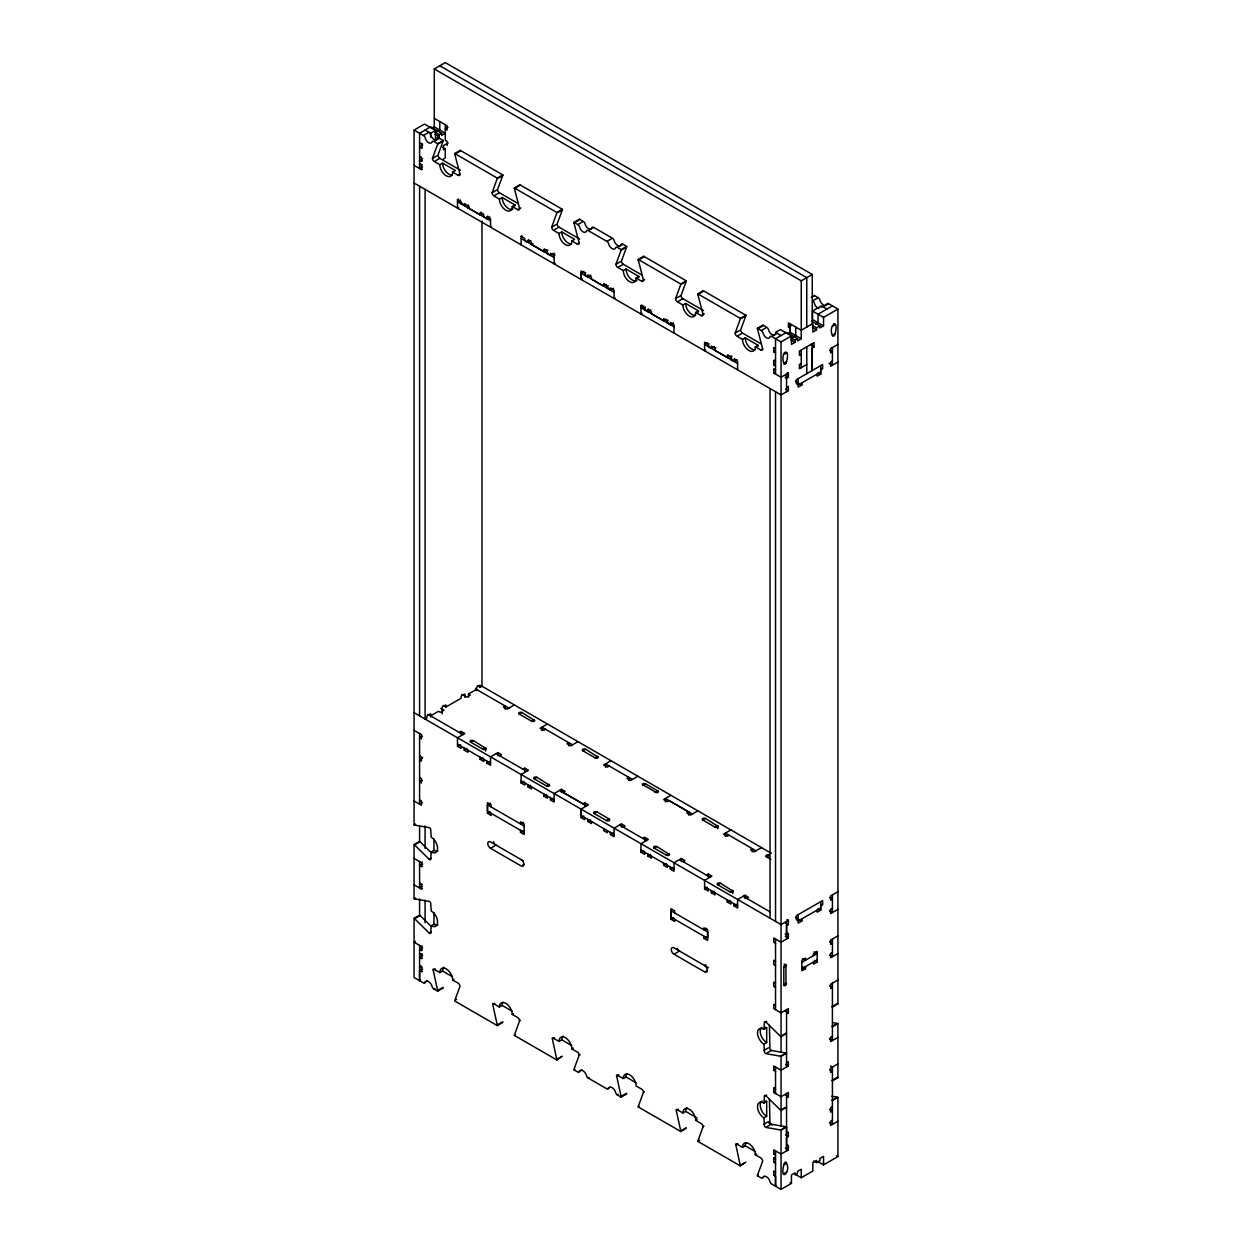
<?xml version="1.0" encoding="UTF-8"?>
<svg xmlns="http://www.w3.org/2000/svg" width="1252" height="1252" viewBox="0 0 1252 1252"><rect width="100%" height="100%" fill="white"/><g stroke="black" fill="none" stroke-linecap="round" stroke-linejoin="round"><path stroke-width="1.5" d="M431.189 926.402L420.109 915.525A2.598 1.502 60 0 0 419.577 915.134L414.083 918.311L414.083 977.53L423.458 982.945A2.598 1.502 60 0 0 425.179 982.538A5.196 3.005 60 0 1 428.09 981.443A5.196 3.005 60 0 1 431.58 985.105L432.363 987.233A2.598 1.502 60 0 0 433.834 988.939L437.699 991.177L443.208 988A2.582 1.487 60 0 0 443.13 987.343M414.083 918.326A2.598 1.502 60 0 1 414.6 918.718L429.373 933.209A2.598 1.502 60 0 0 430.672 933.335L431.204 925.791A9.077 5.243 60 0 0 437.496 923.46L437.496 920.564A9.077 5.243 60 0 0 431.204 910.971L430.672 902.786A2.598 1.502 60 0 0 429.373 901.424L414.6 898.858A2.598 1.502 60 0 1 414.083 898.654L414.083 844.552L419.577 841.375A2.598 1.502 60 0 1 420.109 841.767L431.189 852.628M420.5 980.191L419.577 980.707L419.577 970.832L422.644 969.064M430.625 126.859L441.596 133.244L441.596 135.357L445.274 133.244L434.287 126.859L434.287 68.954L445.289 62.6L812.266 274.47L812.266 323.908M520.503 830.279L520.503 832.408L524.165 834.521L524.165 823.926L520.503 821.813L520.503 823.926L523.258 822.345M776.459 1185.691L775.536 1186.223L775.536 1176.332L773.705 1175.268L773.705 1171.043L775.536 1172.091M786.553 1150.917L786.553 1127.003L781.045 1130.18L781.045 1189.4L771.67 1183.985A2.598 1.502 60 0 1 770.199 1182.279L769.417 1180.167A5.196 3.005 60 0 0 765.927 1176.489A5.196 3.005 60 0 0 763.016 1177.584A2.598 1.502 60 0 1 761.294 1177.991L757.413 1175.769A2.567 1.487 60 0 1 757.491 1175.205L762.671 1161.136L762.124 1159.321A2.582 1.502 60 0 0 760.825 1157.959L755.332 1154.782A9.077 5.243 60 0 0 748.899 1143.655A9.077 5.243 60 0 0 742.483 1147.364L736.974 1144.187A2.598 1.502 60 0 0 735.675 1144.062L740.386 1165.925L745.816 1162.091M769.417 1025.247L769.964 1049.098A2.582 1.502 60 0 0 771.263 1050.459L786.021 1053.026A2.598 1.502 60 0 1 786.553 1053.245L781.045 1056.422L781.045 1126.346M786.553 939.047L786.553 921.394M812.266 274.47L801.249 280.824L801.249 338.729L797.587 340.857L797.587 338.729L786.553 332.39L775.536 338.744L775.536 374.066M806.757 327.085L806.757 277.647L439.796 65.777M562.336 1056.172L556.905 1059.99L514.337 1035.42L519.58 1020.787L519.048 1018.987A2.598 1.502 60 0 0 517.749 1017.61L512.24 1014.433L512.115 1012.915A9.077 5.243 60 0 0 505.182 1002.977A9.077 5.243 60 0 0 499.392 1007.015L493.898 1003.838A2.582 1.502 60 0 0 492.599 1003.713L497.232 1024.934A2.582 1.487 60 0 1 497.294 1025.591L502.803 1022.399A2.582 1.487 60 0 0 502.725 1021.757M740.386 1165.925L697.818 1141.354L703.061 1126.722L702.528 1124.922A2.598 1.502 60 0 0 701.23 1123.545L695.721 1120.368L695.596 1118.85A9.077 5.243 60 0 0 688.678 1108.912A9.077 5.243 60 0 0 682.888 1112.95L677.379 1109.773A2.582 1.502 60 0 0 676.08 1109.648L680.712 1130.869A2.582 1.487 60 0 1 680.791 1131.511L686.284 1128.334A2.582 1.487 60 0 0 686.206 1127.692M556.905 1059.99L552.195 1038.127A2.598 1.502 60 0 1 553.494 1038.252L559.002 1041.429L561.757 1039.833L562.101 1037.626A9.077 5.243 60 0 1 563.103 1036.077M785.927 363.393A1.941 1.127 -60 0 1 783.815 363.565C779.746 349.934 791.64 346.851 785.927 363.393M742.483 1147.364L745.237 1145.768L745.582 1143.561A9.077 5.243 60 0 1 746.004 1142.7M785.927 964.556L785.927 984.87M835.178 333.627L834.552 335.317A1.941 1.127 -60 0 1 832.439 335.489C827.76 326.083 839.309 315.974 835.178 333.627L832.423 335.223M785.927 984.87A1.941 1.127 -60 0 1 783.815 985.042L783.815 966.81A1.941 1.127 -60 0 1 785.927 964.556M785.927 1162.294C792.25 1170.949 779.339 1183.782 783.815 1164.563A1.941 1.127 -60 0 1 785.927 1162.31M437.903 851.141A9.077 5.243 60 0 1 433.959 850.437L431.204 852.017L430.672 859.561A2.598 1.502 60 0 1 429.373 859.435L414.6 844.943A2.598 1.502 60 0 0 414.083 844.552M521.114 859.592A3.897 2.254 60 0 1 523.805 863.708L523.805 864.944A3.897 2.254 60 0 1 521.114 865.946L490.534 848.293A3.897 2.254 60 0 1 487.779 843.535A3.897 2.254 60 0 1 490.534 841.939L523.399 860.907M705.971 964.729L704.594 965.527A3.897 2.254 60 0 1 707.286 969.643L707.286 970.879A3.897 2.254 60 0 1 704.594 971.881L674.014 954.227A3.897 2.254 60 0 1 671.26 949.454A3.897 2.254 60 0 1 674.014 947.874L708.491 967.78M422.331 145.514L422.566 144.637M439.796 164.685L442.551 163.089L455.399 170.507L452.645 172.103A9.077 5.243 60 0 1 446.213 175.812A9.077 5.243 60 0 1 439.796 164.685L434.287 161.508A2.598 1.502 60 0 1 432.456 158.331L437.621 144.262A2.598 1.502 60 0 0 437.699 143.698L443.208 140.521L439.342 138.283A2.598 1.502 60 0 0 437.871 138.283L437.089 139.52M443.208 140.521A2.598 1.502 60 0 1 443.13 141.085L437.965 155.154A2.598 1.502 60 0 0 439.796 158.331L460.47 170.256M499.392 199.099L502.146 197.503L514.995 204.921L512.24 206.502A9.077 5.243 60 0 1 505.824 210.211A9.077 5.243 60 0 1 499.392 199.099L493.898 195.922A2.598 1.502 60 0 1 492.052 192.745L497.232 178.676A2.598 1.502 60 0 0 497.294 178.113L502.803 174.936L460.235 150.35L454.726 153.526A2.598 1.502 60 0 0 454.805 154.184L459.985 174.216L458.138 175.28L452.645 172.103M502.803 174.936A2.598 1.502 60 0 1 502.725 175.499L497.56 189.553A2.598 1.502 60 0 0 499.392 192.73L518.485 203.747M559.002 233.498L561.757 231.917L574.59 239.335L571.835 240.916A9.077 5.243 60 0 1 565.419 244.625A9.077 5.243 60 0 1 559.002 233.498L553.494 230.321A2.598 1.502 60 0 1 551.663 227.144L556.827 213.075A2.598 1.502 60 0 0 556.905 212.527L562.414 209.35L519.846 184.764L514.337 187.941A2.598 1.502 60 0 0 514.415 188.598L519.58 208.63A2.598 1.502 60 0 1 517.749 209.694L512.24 206.502M562.414 209.35A2.598 1.502 60 0 1 562.336 209.898L557.156 223.967A2.598 1.502 60 0 0 559.002 227.144L579.676 239.085M623.277 270.62L626.031 269.024L638.88 276.442L636.126 278.038A9.077 5.243 60 0 1 629.693 281.731A9.077 5.243 60 0 1 623.277 270.62L617.768 267.443A2.598 1.502 60 0 1 615.937 264.266L621.102 250.197A2.598 1.502 60 0 0 621.18 249.633L626.689 246.456L622.823 244.218A2.598 1.502 60 0 0 621.086 244.641A5.196 2.989 60 0 1 617.627 245.455A5.196 2.989 60 0 1 614.169 240.634A2.598 1.502 60 0 0 612.431 238.224L593.683 227.41A2.598 1.502 60 0 0 591.961 227.817A5.196 2.989 60 0 1 588.503 228.646A5.196 2.989 60 0 1 585.044 223.826A2.598 1.502 60 0 0 583.307 221.416L579.441 219.178L573.932 222.355A2.598 1.502 60 0 0 574.011 222.997L579.175 243.044A2.598 1.502 60 0 1 577.344 244.093L571.835 240.916M626.689 246.456A2.598 1.502 60 0 1 626.61 247.02L621.446 261.089A2.598 1.502 60 0 0 623.277 264.266L642.354 275.284M682.872 305.019L685.626 303.438L698.475 310.856L695.721 312.437A9.077 5.243 60 0 1 689.304 316.146A9.077 5.243 60 0 1 682.872 305.019L677.379 301.842A2.598 1.502 60 0 1 675.548 298.665L680.712 284.611A2.582 1.502 60 0 0 680.791 284.048L686.284 280.871L643.716 256.284L638.223 259.461A2.598 1.502 60 0 0 638.301 260.119L643.465 280.151A2.598 1.502 60 0 1 641.634 281.215L636.126 278.038M686.284 280.871A2.582 1.502 60 0 1 686.206 281.434L681.041 295.488A2.598 1.502 60 0 0 682.872 298.665L703.546 310.606M742.483 339.433L745.237 337.852L758.07 345.27L755.332 346.851A9.077 5.243 60 0 1 748.899 350.56A9.077 5.243 60 0 1 742.483 339.433L736.974 336.256A2.598 1.502 60 0 1 735.143 333.079L740.308 319.01A2.598 1.502 60 0 0 740.386 318.446L745.895 315.269L703.327 290.699L697.818 293.876A2.598 1.502 60 0 0 697.896 294.533L703.061 314.565A2.598 1.502 60 0 1 701.23 315.614L695.721 312.437M745.895 315.269A2.598 1.502 60 0 1 745.816 315.833L740.652 329.902A2.598 1.502 60 0 0 742.483 333.079L761.56 344.097M559.002 1041.429A9.077 5.243 60 0 1 565.419 1037.72A9.077 5.243 60 0 1 571.835 1048.847L577.344 1052.024A2.582 1.502 60 0 1 578.643 1053.386L579.175 1055.201L574.011 1069.271A2.567 1.487 60 0 0 573.932 1069.834L577.814 1072.056A2.598 1.502 60 0 0 579.535 1071.649A5.196 3.005 60 0 1 582.446 1070.554A5.196 3.005 60 0 1 585.936 1074.232L586.718 1076.344A2.598 1.502 60 0 0 588.19 1078.05L606.938 1088.88A2.598 1.502 60 0 0 608.66 1088.457A5.196 3.005 60 0 1 611.571 1087.362A5.196 3.005 60 0 1 615.061 1091.04L615.843 1093.168A2.598 1.502 60 0 0 617.314 1094.874L621.18 1097.112L626.689 1093.935A2.582 1.487 60 0 0 626.61 1093.278M621.18 1097.112A2.582 1.487 60 0 0 621.102 1096.455L616.469 1075.233A2.598 1.502 60 0 1 617.768 1075.358L623.277 1078.535A9.108 5.258 60 0 1 629.725 1074.826A9.108 5.258 60 0 1 636.157 1085.985L641.619 1089.13A2.598 1.502 60 0 1 642.918 1090.508L643.168 1090.977A2.598 1.502 60 0 1 643.465 1092.323L638.301 1106.377A2.567 1.487 60 0 0 638.223 1106.94L680.791 1131.511M821.312 307.272L821.578 306.85A2.598 1.502 60 0 1 823.049 306.85M826.304 304.909L827.071 303.673A2.598 1.502 60 0 1 828.542 303.673L837.917 309.087L837.917 1003.916L832.423 1007.093A2.598 1.502 60 0 1 831.891 1006.702M431.204 852.017A9.077 5.243 60 0 0 437.496 849.685L437.496 846.79A9.077 5.243 60 0 0 431.204 837.197L430.672 829.027A2.598 1.502 60 0 0 429.373 827.65L414.6 825.099A2.598 1.502 60 0 1 414.083 824.88L414.083 130.067L424.475 124.058L435.461 130.427L435.461 138.909L439.123 136.781L439.123 134.668L434.992 132.289M429.984 127.234L419.577 133.244L419.577 168.55L422.519 166.86M431.846 128.283L434.287 126.859M414.083 130.067L423.458 135.466L428.043 132.822M425.085 130.067L430.625 133.228L435.461 130.427M436.103 132.18L439.796 130.051L439.796 121.569M448.044 127.391L445.289 128.987L447.136 130.051L447.136 125.81L434.287 118.392M419.577 143.119L422.331 143.651M439.123 134.668L441.596 133.244M422.331 145.78L419.577 147.36L422.331 147.892M434.741 140.928L439.342 138.283M438.544 143.73L443.13 141.085M448.247 142.822L443.427 145.592L443.427 149.833L445.274 148.769L445.274 157.955L443.427 159.02M422.644 158.66L419.577 160.428L422.331 160.96M420.5 163.777L419.577 164.309L422.331 164.841M432.456 158.331L437.042 155.686M435.211 160.976L439.796 158.331M414.083 165.374L421.423 169.615L422.331 169.083M456.338 153.307L459.406 151.539M458.608 207.456L457.496 208.098L457.496 199.616L458.42 199.099M498.139 178.144L502.725 175.499M460.423 200.054L457.481 201.744L490.518 220.821M457.496 199.616L461.174 201.744L461.174 203.857L462.082 203.325M461.174 203.857L465.149 205.093M464.226 205.625L464.226 203.513L467.904 205.625L468.811 205.093M492.052 192.73L496.637 190.085M467.904 205.625L467.904 207.738L469.281 206.956M494.806 195.39L499.392 192.73M514.415 188.598L519.001 185.953M482.881 213.216L480.126 214.812L481.05 212.151M489.923 216.925L486.856 218.693L487.779 216.048M517.749 209.694L520.801 207.926M491.629 226.534L490.534 227.16L490.534 218.693L486.856 216.58M557.75 212.558L562.336 209.898M521.098 244.829L521.114 236.346L522.021 235.814M521.114 236.346L524.776 238.459L524.776 240.587L527.843 242.356L528.751 239.695M551.663 227.144L556.248 224.499M527.843 242.356L530.895 240.587M554.417 229.789L559.002 227.144M527.843 240.227L531.505 242.356L531.505 244.469L532.882 243.67M574.011 222.997L578.596 220.352M573.932 222.355L577.814 224.593L582.399 221.933M546.498 249.946L543.744 251.527L544.651 248.882M589.097 230.055L593.683 227.41M543.744 249.414L547.406 251.527L547.406 253.655L550.473 255.408L554.448 253.123M555.231 263.249L554.135 263.89L554.135 255.408L555.059 254.892M577.344 244.093L579.175 243.044M577.814 224.593A2.598 1.502 60 0 1 579.535 227.003A5.196 2.989 60 0 0 582.994 231.823A5.196 2.989 60 0 0 586.452 230.994A2.598 1.502 60 0 1 588.19 230.587L606.938 241.401L611.524 238.756M618.238 246.863L622.823 244.218M582.149 278.789L581.053 279.431L581.022 273.092L583.948 271.387M622.025 249.664L626.61 247.02M581.053 279.431L581.053 270.948L584.715 273.077L585.639 272.545M584.715 273.077L584.715 275.19L585.639 274.657M584.715 275.19L587.767 276.958L590.834 275.19M615.937 264.266L620.522 261.605M618.691 266.911L623.277 264.266M638.301 260.119L642.886 257.474M606.422 284.548L603.683 286.129L604.591 283.484M603.683 284.016L607.345 286.129L608.269 285.613M607.345 286.129L607.345 288.257L608.269 287.725M607.345 288.257L610.397 290.026L613.464 288.257M641.634 281.215L644.686 279.446M615.17 297.851L614.075 298.492L614.075 290.026L610.397 287.897L610.397 290.026M642.088 313.391L640.977 314.033L640.977 305.551L641.9 305.034M681.62 284.079L686.206 281.434M643.904 305.989L640.977 307.679L673.999 326.756M640.977 305.551L644.655 307.679L645.578 307.147M644.655 307.679L644.655 309.792L645.578 309.26M650.774 309.792L647.707 311.56L648.63 308.915M675.548 298.665L680.133 296.02M678.287 301.325L682.872 298.665M697.896 294.533L702.482 291.873M647.707 309.447L651.384 311.56L651.384 313.673L663.607 320.747L666.627 319.291M663.607 320.747L663.607 318.618L667.285 320.747L668.208 320.215M667.285 320.747L667.285 322.86L668.208 322.327M667.285 322.86L670.336 324.628L673.404 322.86M701.23 315.614L704.281 313.861M741.231 318.477L745.816 315.833M707.521 342.704L704.579 344.41L737.6 363.471M705.69 350.122L704.594 350.748L704.594 342.281L708.256 344.394L709.18 343.862M708.256 344.394L708.256 346.522L709.18 345.99M735.143 333.079L739.729 330.434M708.256 346.522L711.324 348.275L714.376 346.522M711.324 348.275L711.324 346.162L714.986 348.275L715.909 347.759M737.897 335.724L742.483 333.079M755.332 346.851L760.825 350.028A2.598 1.502 60 0 0 762.671 348.964L757.491 328.932A2.598 1.502 60 0 1 757.413 328.29L762.922 325.113L766.787 327.351A2.598 1.502 60 0 1 768.525 329.761A5.196 2.989 60 0 0 773.063 335.02M811.233 297.209L814.301 295.441L818.166 297.679A2.598 1.502 60 0 1 819.637 299.385L820.42 301.513A5.196 2.989 60 0 0 825.475 305.363M757.491 328.932L762.077 326.287M757.413 328.29L761.294 330.528L765.88 327.868M817.259 298.211L812.658 300.856A2.598 1.502 60 0 1 814.129 302.561L814.911 304.69A5.196 2.989 60 0 0 818.933 308.524M729.979 355.881L727.224 357.462L728.132 354.817M727.224 355.349L730.886 357.462L731.81 356.93M837.917 309.087L823.55 317.382L823.55 325.864L812.517 319.526L812.517 311.044L821.437 305.895L826.946 309.072M730.886 357.462L730.886 359.574L731.81 359.058M772.594 335.99L777.179 333.329A2.598 1.502 60 0 0 775.442 333.752A5.196 2.989 60 0 1 774.096 335.02M823.957 306.317L828.542 303.673M812.392 325.41L816.523 327.805L816.523 329.918L812.845 332.046L812.845 323.564L801.249 330.262L788.416 322.844L788.416 327.085L791.154 325.489M730.886 359.574L733.954 361.343L734.861 358.698M733.954 361.343L737.005 359.574M832.423 305.911L818.026 314.221L818.026 322.703M787.774 333.799L790.215 332.39L801.249 338.729M760.825 350.028L762.671 348.964M761.294 330.528A2.598 1.502 60 0 1 763.016 332.938A5.196 2.989 60 0 0 766.474 337.758A5.196 2.989 60 0 0 769.933 336.929A2.598 1.502 60 0 1 771.67 336.506L781.045 341.921L791.436 335.927L791.436 344.394L795.114 342.281L795.114 340.153L790.982 337.774M792.078 337.68L792.078 335.552L792.047 337.696L795.756 335.552L795.756 327.085M815.568 324.111L818.041 322.687M775.536 348.635L773.705 347.571L773.705 351.812L774.628 351.28M795.114 340.153L797.587 338.729M816.523 327.805L819.872 325.864L819.872 327.977L823.55 325.864M783.799 354.457L786.553 352.876M832.423 326.396L835.178 324.8L833.801 324.002M775.536 365.944L773.705 364.88L773.705 360.639L774.628 360.106M773.705 364.88L774.628 364.348M783.799 363.283L786.553 361.703M801.249 354.269L799.418 355.333L799.418 351.092L814.097 342.61L814.097 346.851L812.266 347.915L812.266 370.514L812.266 343.674M775.536 369.825L773.705 368.761L773.705 373.002L774.628 372.47M801.249 363.456L799.418 364.504L799.418 368.745L806.757 364.504M785.176 377.509L786.553 378.292L788.384 377.243L788.384 373.002L781.045 377.243L773.705 373.002M837.917 344.394L830.577 348.635L830.577 352.876L832.423 351.812L829.669 350.231M786.553 387.478L788.384 386.414L788.384 390.655L781.045 394.896L414.083 183.027M832.423 360.999L830.577 362.047L830.577 366.288L837.917 362.047M820.811 369.81L822.642 368.761L822.642 364.52L796.35 379.7L796.35 383.941L798.181 382.877L795.427 381.297M798.15 385.021L820.78 371.954M801.859 382.877L801.859 384.99L798.181 387.118L798.15 378.652M820.78 365.6L820.811 374.051L817.149 376.163L817.149 374.051M430.594 715.878L438.544 711.293L440.375 712.341L444.053 710.228L440.829 708.366M443.13 705.455L445.884 707.051L461.174 698.225L461.174 696.096L464.836 693.984L464.836 697.38M468.514 697.161L468.514 693.984L476.464 689.398M477.372 685.689L480.126 687.27L481.973 686.221L481.973 221.041M422.331 736.176L419.577 737.772L421.423 738.837L421.423 734.595L414.083 730.354M459.343 732.467L461.174 731.418L464.836 733.531L457.496 737.772L457.496 746.239L461.174 748.367L461.174 746.239M514.384 704.923L507.044 709.164L503.367 707.051L505.213 705.987L505.213 709.164M457.496 746.239L460.251 744.658M470.658 742.186L473.397 740.589L486.167 748.68A1.941 1.127 0 0 1 483.162 749.385L470.423 742.029A1.941 1.127 0 0 1 471.628 740.292L473.397 740.589M519.267 714.11L522.021 712.529L534.792 720.604A1.941 1.127 0 0 1 531.787 721.308L519.048 713.953A1.941 1.127 0 0 1 520.253 712.216L522.021 712.529M464.226 748.007L464.226 750.136L466.98 748.539M422.331 780.325L419.577 781.905L421.423 782.97L421.423 778.728L419.577 777.68M482.881 749.244L485.635 747.663L485.635 751.043M531.505 721.168L534.26 719.587M480.126 757.194L480.126 759.307L482.881 757.726M499.704 755.785L501.536 754.721L497.873 752.593L490.534 756.834L490.534 765.316L486.856 763.188L486.856 761.075M547.406 724L540.066 728.241L543.744 730.354L545.575 729.29M486.856 763.188L489.61 761.607M422.519 802.454L419.577 804.16L419.577 733.531M414.083 824.88L415.461 824.082M414.6 825.099L415.523 824.567M522.945 769.197L524.776 768.133L528.454 770.262L521.114 774.487L521.114 782.97L524.776 785.082L524.776 782.97M577.986 741.653L570.646 745.895L566.984 743.766L568.815 742.718L568.815 745.895M521.114 782.97L523.868 781.373M415.523 844.411L420.109 841.767M491.144 813.331L491.144 815.459L487.466 813.331L487.466 804.864L490.408 803.174M534.26 778.9L537.014 777.32L549.769 785.411A1.941 1.127 0 0 1 546.764 786.1L534.025 778.744A1.941 1.127 0 0 1 535.23 777.007L537.014 777.32M582.884 750.84L585.639 749.244L598.393 757.335A1.941 1.127 0 0 1 595.389 758.023L582.649 750.684A1.941 1.127 0 0 1 583.855 748.946L585.639 749.244M527.843 784.738L527.843 786.851L530.582 785.27M487.466 813.331L490.221 811.75M546.498 785.974L549.237 784.378M595.107 757.898L597.861 756.302M414.083 858.356L421.423 862.597L422.331 862.065M429.373 859.435L431.204 858.371M422.644 864.005L419.577 865.774L422.331 866.306M543.744 793.909L543.744 796.037L546.498 794.441M614.059 834.536L581.038 815.459L581.038 809.105L588.377 804.864L584.7 802.751L582.869 803.815L563.306 792.5L565.137 791.436L561.475 789.323L554.135 793.565L554.135 802.031L550.473 799.918L550.473 797.806M611.023 760.715L603.683 764.956L607.345 767.085L609.176 766.021M550.473 799.918L553.212 798.322M420.5 883.255L419.577 883.787L422.331 884.319M422.519 886.322L419.577 888.012L419.577 861.533M490.534 848.293L494.65 845.914M414.083 884.835L421.423 889.077L422.331 888.544M520.503 832.408L523.258 830.812M414.083 898.654L414.991 898.122M414.6 898.858L415.523 898.341M637.941 776.256L630.601 780.481L626.939 778.368L628.77 777.304L628.77 780.481M581.053 809.105L581.053 817.572L583.792 815.991M594.199 813.518L596.954 811.922L609.395 819.152A1.941 1.127 0 0 1 609.161 820.576A1.941 1.127 0 0 1 606.704 820.717L593.949 813.362A1.956 1.127 0 0 1 594.184 811.922A1.956 1.127 0 0 1 596.688 811.781L596.938 811.938M642.824 785.442L645.578 783.846L658.051 791.061A1.941 1.127 0 0 1 656.846 792.798L642.307 784.409A1.941 1.127 0 0 1 645.312 783.705L645.578 783.846M415.523 918.186L420.109 915.525M587.767 819.34L587.767 821.453L590.521 819.872M522.491 865.148L523.868 864.365M606.422 820.576L609.176 818.98M655.046 792.5L657.801 790.92M431.204 925.791L433.959 924.195A9.093 5.243 60 0 0 437.903 924.915M429.373 933.209L431.204 932.145M415.461 941.426L414.083 942.224L421.423 946.465L422.331 945.933M623.23 827.118L625.077 826.054L621.399 823.941L614.059 828.167L614.075 836.633L610.397 834.521L610.397 832.408M670.962 795.317L663.623 799.558L667.3 801.671L669.131 800.607L688.694 811.922L688.694 815.099M610.397 834.521L613.151 832.94M422.644 947.874L419.577 949.642L422.331 950.174M419.577 953.523L422.331 954.055M422.566 955.166A1.941 1.127 -60 0 0 422.362 955.871L419.577 957.764L422.331 958.296M420.954 965.793L419.577 966.591L422.331 967.123M642.824 838.402L644.655 837.353L648.317 839.466L640.977 843.707L640.977 852.174L644.655 854.302L644.655 852.174M688.694 811.922L686.863 812.986L690.525 815.099L697.865 810.858M419.577 970.832L422.331 971.349M433.38 969.956L435.211 968.907M640.977 852.174L643.731 850.593M654.139 848.12L656.893 846.524L669.648 854.615A1.941 1.127 0 0 1 666.643 855.304L653.904 847.964A1.941 1.127 0 0 1 655.109 846.227L656.893 846.524M702.763 820.044L705.502 818.448L718.272 826.539A1.941 1.127 0 0 1 715.268 827.243L702.528 819.888A1.941 1.127 0 0 1 703.734 818.151L705.502 818.448M437.699 991.177A2.582 1.487 60 0 0 437.621 990.52L432.989 969.298A2.598 1.502 60 0 1 434.287 969.424L439.796 972.601L442.551 971.02A9.124 5.258 60 0 1 443.912 967.233M424.365 982.413L427.433 980.645M647.707 853.942L647.707 856.055L650.461 854.474M433.834 988.939L434.741 988.407M666.361 855.179L669.116 853.582M714.986 827.102L717.74 825.522L717.74 828.699M439.796 972.601A9.108 5.258 60 0 1 446.244 968.891A9.108 5.258 60 0 1 452.676 980.05L454.022 979.236M437.621 990.52L442.206 987.875M663.607 863.129L663.607 865.242L666.361 863.661M683.185 861.705L685.016 860.656L681.354 858.528L674.014 862.769L674.014 871.251L670.336 869.123L670.336 867.01M730.886 829.935L723.546 834.161L727.224 836.289L729.055 835.225M670.336 869.123L673.091 867.542M455.728 999.91L456.651 999.393M706.425 875.132L708.256 874.068L711.934 876.181L704.594 880.422L704.594 888.904L708.256 891.017L708.256 888.904M761.466 847.588L754.127 851.829L750.464 849.701L752.295 848.653L752.295 851.829M492.975 1004.37L494.806 1003.306M499.392 1007.015L502.146 1005.434A9.093 5.243 60 0 1 502.928 1002.351M704.594 888.904L707.349 887.308M717.74 884.835L720.495 883.255L733.249 891.33A1.941 1.127 0 0 1 730.245 892.034L717.521 884.679A1.941 1.127 0 0 1 718.726 882.942L720.495 883.255M769.119 855.179L767.335 854.866A1.941 1.127 0 0 0 766.13 856.603L769.119 855.179L769.119 857.291M711.324 890.673L711.324 892.786L714.078 891.189M703.984 936.214L703.984 938.343L707.646 940.455L707.646 931.973L670.947 910.799L670.947 919.265L673.701 917.685M512.24 1014.433L513.617 1013.635M497.232 1024.934L501.817 1022.289M729.979 891.909L732.733 890.313L732.733 893.709M519.58 1020.787L520.503 1020.255M727.224 899.844L727.224 901.972L729.979 900.376M746.787 898.435L748.633 897.371L744.956 895.258L737.616 899.499L737.616 907.966L733.954 905.853L733.954 903.725M733.954 905.853L736.708 904.257M514.337 1035.42L515.245 1034.888M706.738 928.28L703.984 929.86L703.984 927.748L707.646 929.86L707.646 938.343L670.947 917.153L670.947 908.67L674.625 910.799L674.625 912.911M674.014 954.227L678.146 951.849M703.984 938.343L706.738 936.746M552.57 1038.784L554.417 1037.72M785.176 934.008L786.553 934.806L786.553 925.619L788.384 924.571L788.384 920.33L781.045 924.571L414.083 712.701M837.917 891.721L830.577 895.962L830.577 900.204L832.423 899.139L829.669 897.559M705.971 971.082L707.349 970.3M571.835 1048.847L573.213 1048.049M820.811 905.838L822.642 904.789L822.642 900.548L796.35 915.728L796.35 919.97L798.181 918.905L795.427 917.325M556.827 1059.348L561.412 1056.688M798.166 921.034L820.796 907.966M801.859 918.905L801.859 921.018L798.181 923.147L798.166 914.68M820.796 901.612L820.811 910.079L817.149 912.192L817.149 910.079M786.553 934.806L788.384 933.742L788.384 937.983L781.045 942.224L773.705 937.983L773.705 942.224L775.536 943.272M832.423 908.326L830.577 909.375L830.577 913.616L837.917 909.375M579.175 1055.201L580.099 1054.669M573.932 1069.834L574.856 1069.302M578.721 1071.54L581.789 1069.771M588.19 1078.05L589.097 1077.518M783.799 967.107L786.553 965.527L784.096 964.118M837.917 935.87L830.577 940.096L830.577 944.337L832.423 943.272L829.669 941.692M801.843 962.35L817.133 953.523L814.191 951.817M801.843 968.704L817.133 959.877M616.86 1075.891L618.691 1074.826M832.423 952.459L830.577 953.523L830.577 957.764L837.917 953.523M805.521 966.575L805.521 968.688L801.859 970.816L801.859 960.221L805.521 958.109L805.521 960.221L802.767 958.625M813.471 955.636L813.471 953.508L817.149 951.395L817.149 961.99L813.471 964.103L813.471 961.99M783.799 984.776L786.553 983.18M623.277 1078.535L626.031 1076.955A9.124 5.258 60 0 1 626.798 1073.872M607.846 1088.348L609.693 1087.284M617.314 1094.874L618.238 1094.342M621.102 1096.455L625.687 1093.81M643.465 1092.307L644.373 1091.775M764.831 1022.399L766.678 1021.335M837.917 980.003L830.577 984.244L830.577 988.485L832.423 987.421L829.669 985.825M786.553 1013.901L788.384 1012.837L788.384 1008.611L781.045 1012.837L773.705 1008.611L773.705 1004.37L775.536 1005.434M763.923 1044.105A9.077 5.243 60 0 1 757.491 1032.994A9.077 5.243 60 0 1 763.923 1029.285L766.678 1027.689L766.678 1042.525L763.923 1044.105L764.456 1052.275A2.582 1.502 60 0 0 765.755 1053.636L780.512 1056.203A2.598 1.502 60 0 1 781.045 1056.422M638.223 1106.94L639.13 1106.408M781.436 1035.827L786.021 1033.182M832.815 1006.17L837.4 1003.509A2.598 1.502 60 0 0 837.917 1003.916M786.553 1033.573L781.045 1036.75A2.614 1.518 60 0 1 780.512 1036.359L765.755 1021.867A2.582 1.502 60 0 0 764.456 1021.742L763.923 1029.285M763.923 1050.459L768.509 1047.814M766.678 1053.12L771.263 1050.459M676.456 1110.305L678.287 1109.241M780.512 1056.203L785.098 1053.558M836.477 1023.886L831.891 1026.546A2.598 1.502 60 0 1 832.423 1026.75L837.917 1023.573L837.917 1077.675L832.423 1080.852A2.598 1.502 60 0 1 831.891 1080.46M682.872 1112.95L685.626 1111.369A9.093 5.243 60 0 1 686.988 1107.597M786.553 1062.807L788.384 1061.743L788.384 1065.984L781.045 1070.225L773.705 1065.984L773.705 1070.225L774.628 1069.693M832.423 1036.327L830.577 1037.392L830.577 1041.617L837.917 1037.392M695.721 1120.368L697.098 1119.57M680.712 1130.869L685.298 1128.224M703.061 1126.722L703.984 1126.19M786.553 1097.769L788.384 1096.705L788.384 1092.464L781.045 1096.705L773.705 1092.464L773.705 1088.238L774.628 1087.706M764.831 1096.157L766.678 1095.109M773.705 1092.464L774.628 1091.947M763.923 1117.879A9.077 5.243 60 0 1 757.491 1106.752A9.077 5.243 60 0 1 763.923 1103.043L766.678 1101.463L766.678 1116.283L763.923 1117.879L764.456 1126.049A2.582 1.502 60 0 0 765.755 1127.41L780.512 1129.961A2.598 1.502 60 0 1 781.045 1130.18M697.818 1141.354L699.649 1140.29M837.917 1063.871L830.577 1068.112L830.577 1072.338L832.423 1071.289L829.669 1069.693M781.436 1109.601L785.098 1107.472M832.815 1079.928L837.4 1077.283A2.598 1.502 60 0 0 837.917 1077.675M786.553 1107.331L781.045 1110.508A2.614 1.518 60 0 1 780.512 1110.117L765.755 1095.625A2.582 1.502 60 0 0 764.456 1095.5L763.923 1103.043M763.923 1124.233L768.509 1121.589M736.066 1144.719L737.897 1143.655M766.678 1126.878L771.263 1124.233L786.021 1126.784A2.598 1.502 60 0 1 786.553 1127.003M780.512 1129.961L785.098 1127.316M836.477 1097.66L831.891 1100.305A2.598 1.502 60 0 1 832.423 1100.524L837.917 1097.347L837.917 1156.566L823.55 1164.861L818.041 1161.684M832.423 1106.768L830.577 1107.832L830.577 1112.073L832.423 1111.009L829.669 1109.413M755.332 1154.782L756.693 1153.984M786.553 1093.528L786.553 1133.248L788.384 1132.199L788.384 1136.44L786.553 1137.489L786.553 1146.676L788.384 1145.611L788.384 1149.852L781.045 1154.094L773.705 1149.852L773.705 1154.094L775.536 1155.142M740.308 1165.283L744.893 1162.623M773.705 1154.094L774.628 1153.562M832.423 1120.196L830.577 1121.244L830.577 1125.485L837.917 1121.244M775.536 1163.264L773.705 1162.216L773.705 1157.975L774.628 1157.443M773.705 1162.216L774.628 1161.684M757.413 1175.769L758.336 1175.237M763.125 1176.943L764.049 1176.41M783.799 1164.861L786.553 1163.264L785.176 1162.482M773.705 1175.268L774.628 1174.752M783.799 1173.687L786.553 1172.091M813.769 1160.98L816.523 1162.56L819.872 1160.62L819.872 1158.507L823.55 1156.379L823.55 1164.861M781.045 1189.4L791.436 1183.39L791.436 1174.924L795.114 1172.811L795.114 1174.924L797.587 1173.5L797.587 1171.371L801.249 1169.258L801.249 1177.725L795.756 1174.548M801.249 1177.725L812.845 1171.043L812.845 1162.56L816.523 1160.447L816.523 1162.56M833.707 1022.727L837.4 1023.369A2.598 1.502 60 0 1 837.917 1023.573M831.86 1096.173L837.4 1097.128A2.598 1.502 60 0 1 837.917 1097.347M546.482 249.946L546.748 250.087A1.956 1.127 0 0 0 547.86 250.275M434.287 68.954L801.249 280.824M812.517 311.044L823.55 317.382M811.593 321.107L819.872 325.864M812.392 327.539L816.523 329.918M788.416 327.085L790.247 328.134L790.247 333.783M811.343 345.27L814.097 346.851M791.436 335.927L780.403 329.589L775.567 332.375L781.076 335.552M434.992 134.402L439.123 136.781M790.982 339.902L795.114 342.281M829.074 363.299L832.423 365.224L832.423 347.571M437.699 143.698L433.834 141.46A2.598 1.502 60 0 0 432.363 141.476L431.58 142.697A5.196 2.989 60 0 1 425.696 139.301L424.929 137.172A2.598 1.502 60 0 0 423.458 135.466M454.726 153.526L497.294 178.113M514.337 187.941L556.905 212.527M621.18 249.633L617.314 247.395A2.598 1.502 60 0 0 615.577 247.818A5.196 2.989 60 0 1 612.118 248.632A5.196 2.989 60 0 1 608.66 243.811A2.598 1.502 60 0 0 606.938 241.401M638.223 259.461L680.791 284.048M697.818 293.876L740.386 318.446M442.519 147.188L445.274 148.769M818.057 372.47L820.811 374.051M773.705 351.812L775.536 352.876M419.577 156.187L421.423 157.251L421.423 161.492M773.705 360.639L775.536 361.703M787.461 372.47L788.384 373.002M785.317 375.475L788.384 377.243M799.105 383.409L801.859 384.99M480.126 212.684L483.804 214.812L483.804 216.925L486.856 218.693M554.135 255.408L550.473 253.295L550.473 255.408M733.954 359.23L737.616 361.343L737.6 369.825M785.63 389.059L788.384 390.655M467.904 207.738L480.126 214.812M531.505 244.469L543.744 251.527M603.683 286.129L591.445 279.071L591.445 276.958L587.767 274.83L587.767 276.958M644.655 309.792L647.707 311.56M727.224 357.462L714.986 350.404L714.986 348.275M521.098 238.475L554.12 257.536M581.022 273.092L614.043 292.154M480.971 685.642L771.373 853.301M475.478 688.819L508.875 708.116M572.477 744.83L541.897 727.177L541.897 730.573M632.417 779.433L605.514 763.892L605.514 767.288M692.356 814.035L665.454 798.51L665.454 801.89M755.973 850.765L725.393 833.112L725.393 836.492M766.365 856.775L770.95 859.42M468.514 693.984L470.345 695.048L466.683 697.161L461.863 694.375M829.481 910.861L832.423 912.552L832.423 894.898M818.057 908.482L820.811 910.079M799.105 919.438L801.859 921.018M787.007 919.531L788.384 920.33M427.934 714.344L463.005 734.595M496.027 753.657L526.607 771.31M559.644 790.388L586.546 805.912M619.583 824.99L646.486 840.53M679.523 859.592L710.103 877.245M743.125 896.322L770.465 912.098M785.317 922.802L788.384 924.571M829.481 955.01L832.423 956.7L832.423 939.047M787.461 933.209L788.384 933.742M457.496 744.126L490.534 763.188M521.114 780.857L554.135 799.918M640.977 850.061L674.014 869.123M704.594 886.776L737.616 905.853M464.226 750.136L467.904 752.249L467.904 750.136M480.126 759.307L483.804 761.435L483.804 759.307M527.843 786.851L531.505 788.963L531.505 786.851M543.744 796.037L547.406 798.15L547.406 796.037M581.053 817.572L584.715 819.684L584.715 817.572M587.767 821.453L591.445 823.581L591.445 821.453M647.707 856.055L651.384 858.183L651.384 856.055M663.607 865.242L667.285 867.354L667.285 865.242M711.324 892.786L714.986 894.898L714.986 892.786M727.224 901.972L730.886 904.085L730.886 901.972M785.317 936.214L788.384 937.983M814.395 960.394L817.149 961.99M802.767 967.107L805.521 968.688M419.577 755.785L421.423 756.834L421.423 761.075L419.577 760.011L422.362 758.117A1.941 1.127 -60 0 1 422.566 757.429M775.536 961.286L773.705 960.221L773.705 964.463L775.536 965.527M487.466 804.864L524.165 826.054M524.165 832.408L487.466 811.218L487.466 802.735L491.144 804.864L491.144 806.977M670.947 919.265L674.625 921.394L674.625 919.265M775.536 983.18L773.705 982.116L773.705 986.357L775.536 987.421M419.577 799.918L421.423 800.983L421.423 805.208L414.083 800.983M785.317 1011.084L788.384 1012.837M829.481 1038.863L832.423 1040.568L832.423 983.18M830.577 1065.984L832.423 1067.048L832.423 1124.421L829.481 1122.731M785.63 1064.403L788.384 1065.984M773.705 1070.225L775.536 1071.289M773.705 1088.238L775.536 1089.287M785.63 1095.124L788.384 1096.705M836.539 1155.768L837.917 1156.566M768.838 1123.028L772.108 1124.922M785.63 1134.844L788.384 1136.44M787.461 1145.079L788.384 1145.611M785.317 1148.084L788.384 1149.852M773.705 1157.975L775.536 1159.039M442.551 971.02L452.535 976.779M502.146 1005.434L512.146 1011.193M561.757 1039.833L571.741 1045.608M626.031 1076.955L636.016 1082.714M685.626 1111.369L697.051 1117.958M745.237 1145.768L755.222 1151.543M452.645 980.019L458.138 983.196A2.598 1.502 60 0 1 459.437 984.573L459.687 985.042A2.598 1.502 60 0 1 459.985 986.388L454.805 1000.442A2.567 1.487 60 0 0 454.742 1001.005L497.294 1025.591M790.059 1182.608L791.436 1183.39M806.757 346.851L806.757 373.691M801.249 350.028L801.249 367.681M790.215 323.924L790.215 332.39M786.553 374.066L786.553 391.719M786.553 1009.66L786.553 1067.048M781.045 341.921L781.045 1052.103M775.536 391.719L775.536 921.394M775.536 939.047L775.536 1009.66M775.536 1067.048L775.536 1093.528M775.536 1150.917L775.536 1186.223M770.027 388.543L770.027 918.201M769.417 1099.021L769.964 1122.872A2.582 1.502 60 0 0 771.263 1124.233M744.956 895.258L744.956 898.435M708.256 874.068L708.256 877.245M681.354 858.528L681.354 861.705M673.999 333.11L674.014 324.628L670.336 322.5L670.336 324.628M644.655 837.353L644.655 840.53M621.399 823.941L621.399 827.118M607.345 830.639L607.345 832.752L603.683 830.639L603.683 828.527M584.7 802.751L584.7 805.928M561.475 789.323L561.475 792.5M524.776 768.133L524.776 771.31M497.873 752.593L497.873 755.785M480.126 687.27L480.126 685.157L476.464 687.27L476.464 690.666M461.174 731.418L461.174 734.595M447.136 145.576L447.136 141.351L445.289 140.287L445.274 124.762M445.884 707.051L445.884 704.923L442.206 707.051L442.206 713.828M433.959 838.903L433.959 850.437M433.959 912.661L433.959 924.195M430.625 133.228L430.625 137.125M430.594 717.146L430.594 713.765L426.916 715.878L426.916 717.991L425.085 719.055L425.085 189.381M425.085 825.913L425.085 848.48M425.085 900.282L425.085 922.693M421.423 144.183L421.423 148.425M421.423 165.374L421.423 169.615M421.423 862.597L421.423 866.838M421.423 884.835L421.423 889.077M421.423 946.465L421.423 950.691M421.423 954.587L421.423 958.813M421.423 967.655L421.423 971.881M419.577 186.204L419.577 715.878M419.577 826.492L419.577 841.532M419.577 898.983L419.577 915.791M419.577 945.401L419.577 980.707M731.731 356.194A1.956 1.127 0 0 1 730.933 356.194M766.678 1116.299A9.093 5.243 60 0 1 761.294 1109.82L760.793 1108.458A9.093 5.243 60 0 1 760.793 1102.496L761.294 1101.713A9.093 5.243 60 0 1 761.952 1101.118M765.614 1100.946A9.093 5.243 60 0 1 766.678 1101.447M766.678 1042.525A9.093 5.243 60 0 1 761.294 1036.061L760.793 1034.684A9.093 5.243 60 0 1 760.793 1028.721L761.294 1027.939A9.093 5.243 60 0 1 761.952 1027.344M765.614 1027.172A9.093 5.243 60 0 1 766.678 1027.689M496.027 845.116A3.897 2.254 60 0 1 494.086 843.066M493.742 842.377A3.897 2.254 60 0 1 493.491 841.688M679.523 951.051A3.897 2.254 60 0 1 677.222 948.312M636.798 280.698A9.077 5.243 60 0 1 629.866 278.038A9.077 5.243 60 0 1 626.031 269.024M638.88 276.442A9.077 5.243 60 0 1 638.786 277.615M643.794 256.942A2.598 1.502 60 0 1 643.716 256.284M695.564 315.379A9.077 5.243 60 0 1 688.991 311.904A9.077 5.243 60 0 1 685.626 303.438M698.475 310.856A9.077 5.243 60 0 1 698.381 312.03M703.405 291.356A2.598 1.502 60 0 1 703.327 290.699M755.175 349.793A9.077 5.243 60 0 1 748.602 346.319A9.077 5.243 60 0 1 745.237 337.852M758.07 345.27A9.077 5.243 60 0 1 757.992 346.428M763 325.755A2.598 1.502 60 0 1 762.922 325.113M428.951 132.289A2.598 1.502 60 0 1 430.422 133.995L431.204 136.124A5.196 2.989 60 0 0 436.259 139.974M459.985 174.216A2.598 1.502 60 0 1 458.138 175.28M452.488 175.045A9.077 5.243 60 0 1 445.915 171.555A9.077 5.243 60 0 1 442.551 163.089M460.313 151.007A2.598 1.502 60 0 1 460.235 150.35M512.913 209.178A9.077 5.243 60 0 1 505.996 206.517A9.077 5.243 60 0 1 502.146 197.503M514.995 204.921A9.077 5.243 60 0 1 514.901 206.095M519.924 185.421A2.598 1.502 60 0 1 519.846 184.764M571.679 243.858A9.077 5.243 60 0 1 565.121 240.384A9.077 5.243 60 0 1 561.757 231.917M579.488 219.663A2.598 1.502 60 0 1 579.441 219.178M814.379 296.098A2.598 1.502 60 0 1 814.301 295.441"/></g></svg>
